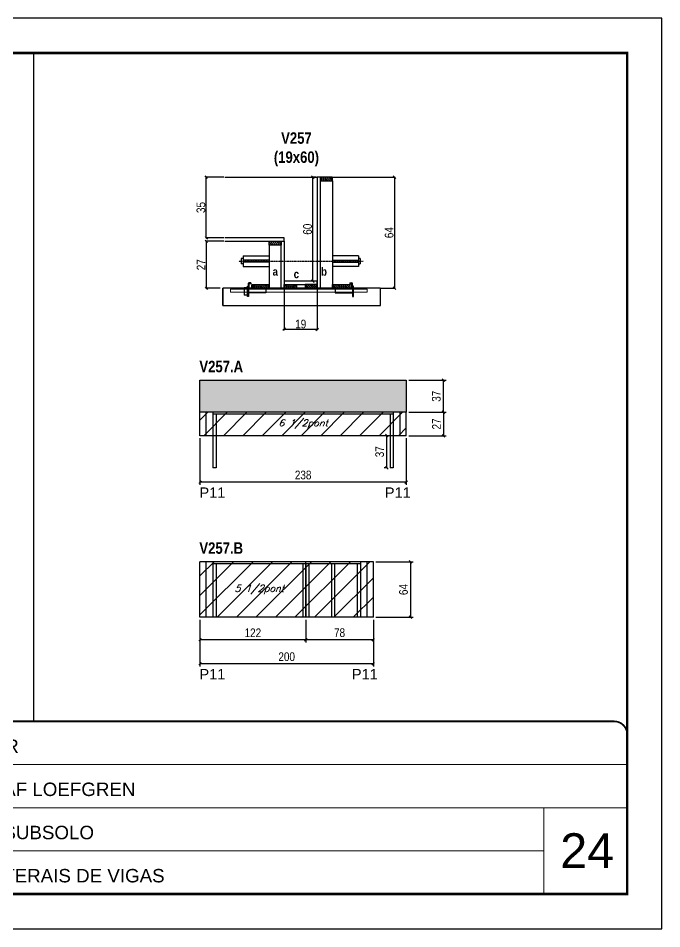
# Model space of a CAD drawing. Extents: x 3309 to 9590, y -2522 to 15424.
# Drawn here: x 8820 to 9563, y 7815 to 8865 of the extents above; entities that cross this region are included whole.
import ezdxf

# ---------------------------------------------------------------- set-up
doc = ezdxf.new("R2010")
doc.units = 0
for name, pattern in [('CONTINUO', [0]), ('DASHED', [0.75, 0.5, -0.25]), ('HIDDEN', [0.375, 0.25, -0.125])]:
    doc.linetypes.add(name, pattern=pattern)
for name, color, linetype in [('5', 5, 'Continuous'), ('barrote', 251, 'Continuous'), ('COTA', 241, 'Continuous'), ('detalhes', 4, 'Continuous'), ('NOMENCLATURA', 7, 'Continuous'), ('Painéis', 200, 'Continuous'), ('presilha', 1, 'Continuous'), ('SARR_2.2x10', 60, 'Continuous'), ('SARR_2.2x7', 40, 'Continuous'), ('SARR_3.5x7', 81, 'Continuous'), ('TENSOR', 3, 'Continuous'), ('texto', 7, 'Continuous')]:
    doc.layers.add(name, color=color, linetype=linetype)
for name, color, linetype, lineweight in [('CARIMBO', 255, 'Continuous', 9), ('CONCRETO', 251, 'Continuous', 25), ('Folhas', 255, 'Continuous', 9), ('Hachura', 251, 'Continuous', 9), ('SARRAFO DE PRESSAO', 251, 'DASHED', 9), ('SCO-___-LAJ', 2, 'Continuous', 0)]:
    doc.layers.add(name, color=color, linetype=linetype, lineweight=lineweight)
doc.layers.add('Laje_Perimetro', color=7, linetype='Continuous', plot=False)
doc.styles.add('ARIAL', font='arial.ttf')
doc.styles.add('COTA TECNICA', font='techl___.ttf', dxfattribs={"height": 10})
doc.styles.add('COTA TECNICA 2X', font='techl___.ttf', dxfattribs={"height": 10})
doc.styles.add('Romans', font='romans.shx')
doc.styles.get("Standard").update_dxf_attribs({"font": 'arial.ttf'})
doc.styles.add('TECNICA', font='techb___.ttf', dxfattribs={"height": 10})
doc.styles.add('Tecnologia', font='')
doc.styles.get('Tecnologia').set_extended_font_data('Forgotten Futurist')
doc.dimstyles.new('PAINEL', dxfattribs={"dimtxt": 10, "dimasz": 3, "dimexe": 3, "dimexo": 3, "dimgap": 3, "dimtad": 1, "dimdec": 1, "dimzin": 12, "dimdsep": 46, "dimtxsty": 'COTA TECNICA', "dimblk1": 'OBLIQUE', "dimblk2": 'OBLIQUE', "dimsah": 1, "dimcen": 0.9, "dimclrd": 4, "dimclre": 4, "dimclrt": 240, "dimadec": 1, "dimazin": 3, "dimtfac": 1, "dimtdec": 1, "dimtmove": 0, "dimatfit": 3, "dimfxl": 1, "dimtolj": 1, "dimtzin": 12, "dimarcsym": 0})
doc.dimstyles.new('SECAO', dxfattribs={"dimscale": 0.333333, "dimtxt": 5, "dimasz": 9, "dimexe": 3, "dimexo": 3, "dimgap": 3, "dimtad": 1, "dimdec": 1, "dimlfac": 0.5, "dimzin": 12, "dimdsep": 46, "dimtxsty": 'COTA TECNICA 2X', "dimblk1": 'OBLIQUE', "dimblk2": 'OBLIQUE', "dimsah": 1, "dimcen": 0.9, "dimclrd": 4, "dimclre": 4, "dimclrt": 240, "dimadec": 1, "dimazin": 3, "dimtfac": 1, "dimtdec": 1, "dimtmove": 0, "dimatfit": 3, "dimfxl": 1, "dimtolj": 1, "dimtzin": 12, "dimarcsym": 0})
pattern_1 = [(135, (42362.8741, -114958.4638), (-1.122532015, -1.122532015), [])]

# ---------------------------------------------------------------- blocks, each defined once
blk = doc.blocks.new('9999999999')
at = {"color": 30, "linetype": 'CONTINUO'}
for p, q in [((98564.6, 34230.2), (98564.6, 34429.4)), ((98564.6, 34379.6), (99584, 34379.6)), ((98564.6, 34329.8), (99488, 34329.8)), ((99584, 34329.8), (99488, 34329.8)), ((99488, 34329.8), (99488, 34230.2)), ((98564.6, 34280), (99488, 34280))]:
    blk.add_line(p, q, dxfattribs=at)
at = {"color": 30, "linetype": 'CONTINUO', "const_width": 2}
blk.add_lwpolyline([(99584, 34230.2), (99584, 34414.4, 0.414214), (99569, 34429.4), (98229, 34429.4, 0.414214), (98214, 34414.4), (98214, 34245.2, 0.414214), (98229, 34230.2), (99584, 34230.2)], format="xyb", dxfattribs=at)
at = {"layer": 'Folhas'}
blk.add_lwpolyline([(98139, 34190.2), (99624, 34190.2), (99624, 35240.2), (98139, 35240.2)], close=True, dxfattribs=at)
at = {"layer": 'Folhas', "color": 30, "const_width": 3}
blk.add_lwpolyline([(98214, 34230.2), (99584, 34230.2), (99584, 35200.2), (98214, 35200.2)], close=True, dxfattribs=at)
at = {"color": 7, "linetype": 'Continuous', "ltscale": 5, "style": 'ARIAL'}
for s, height, p in [('SKR', 15.48, (98837.7, 34393.1)), ('LEAF LOEFGREN', 15.483, (98837.7, 34343.3)), ('3° SUBSOLO', 15.48, (98837.7, 34293.5)), ('NOVA SISTEMAS CONSTRUTIVOS', 11.059, (98263.2, 34267.2)), ('LATERAIS DE VIGAS', 15.483, (98837.7, 34243.7))]:
    blk.add_text(s, height=height, dxfattribs=at).set_placement(p)
at = {"layer": 'Folhas', "color": 7, "style": 'Tecnologia', "width": 1.5}
for s, p in [('CLIENTE:', (98573.7, 34397.2)), ('OBRA:', (98573.7, 34347.3)), ('PAVIMENTO:', (98573.7, 34297.5)), ('PROJETO:', (98573.7, 34247.7))]:
    blk.add_text(s, height=14, dxfattribs=at).set_placement(p)
blk = doc.blocks.new('_Oblique')
at = {"color": 0, "linetype": 'ByBlock', "lineweight": -2}
blk.add_line((-0.5, -0.5), (0.5, 0.5), dxfattribs=at)
blk = doc.blocks.new('*D752')
at = {"layer": 'COTA', "color": 4, "lineweight": -2, "transparency": 16777216}
for p, q in [((9127.3, 8552.7), (9127.3, 8505.2)), ((9165.3, 8552.7), (9165.3, 8505.2)), ((9165.3, 8506.2), (9127.3, 8506.2))]:
    blk.add_line(p, q, dxfattribs=at)
at = {"layer": 'Defpoints', "color": 0, "transparency": 16777216}
for p in [(9127.3, 8553.7), (9165.3, 8553.7), (9127.3, 8506.2)]:
    blk.add_point(p, dxfattribs=at)
at = {"layer": 'COTA', "color": 4, "lineweight": -2, "transparency": 16777216, "xscale": 3, "yscale": 3, "zscale": 3, "rotation": 180}
blk.add_blockref('_Oblique', (9127.3, 8506.2), dxfattribs=at)
at = {"layer": 'COTA', "color": 4, "lineweight": -2, "transparency": 16777216, "xscale": 3, "yscale": 3, "zscale": 3}
blk.add_blockref('_Oblique', (9165.3, 8506.2), dxfattribs=at)
at = {"layer": 'COTA', "color": 240, "transparency": 16777216, "insert": (9146.3, 8512.3), "char_height": 10, "attachment_point": 5, "style": 'COTA TECNICA 2X'}
blk.add_mtext('\\A1;19', dxfattribs=at)
blk = doc.blocks.new('PRESILHA METÁLICA 1')
at = {"layer": 'presilha'}
for p, q in [((7.5, 10.6), (7.5, 19.9)), ((12, 21), (8.6, 21)), ((9, 11.6), (9, 18.9)), ((12, 19.5), (9.6, 19.5)), ((12, 21), (12, 19.5)), ((0, 13), (6, 13)), ((0, 13), (0, 0)), ((6, 0), (0, 0)), ((6, 15.5), (7.5, 15.5)), ((6, -2.5), (6, 15.5)), ((6, 13), (6, 0)), ((7.5, 15.5), (7.5, -2.5)), ((37.5, 4.1), (7.5, 4.1)), ((37.5, 11), (9.6, 11)), ((37.5, 11), (37.5, 4.1)), ((7.5, -2.5), (6, -2.5))]:
    blk.add_line(p, q, dxfattribs=at)
for centre, radius, start, end in [((8.6, 19.9), 1.14, 90, 180), ((9.6, 18.9), 0.57, 90, 180), ((9.6, 11.6), 0.57, 180, 270)]:
    blk.add_arc(centre, radius, start, end, dxfattribs=at)
blk = doc.blocks.new('PRESILHA METÁLICA 2')
at = {"layer": 'presilha'}
for p, q in [((-5.2, 23.5), (-5.2, 22)), ((-5.2, 23.5), (-1.9, 23.5)), ((-5.2, 22), (-2.8, 22)), ((-2.2, 14.1), (-2.2, 21.4)), ((0.8, 18), (-0.8, 18)), ((-0.8, 18), (-0.8, 0)), ((-0.8, 14.6), (-0.8, 22.4)), ((0.8, 0), (0.8, 18)), ((-30.8, 13.5), (-30.8, 6.6)), ((-30.8, 13.5), (-2.8, 13.5)), ((-30.8, 6.6), (-0.8, 6.6)), ((-0.8, 0), (0.8, 0))]:
    blk.add_line(p, q, dxfattribs=at)
for centre, radius, start, end in [((-2.8, 21.4), 0.57, 0, 90), ((-1.9, 22.4), 1.14, 0, 90), ((-2.8, 14.1), 0.57, 270, 0)]:
    blk.add_arc(centre, radius, start, end, dxfattribs=at)
blk = doc.blocks.new('*D753')
at = {"layer": 'COTA', "color": 4, "lineweight": -2, "transparency": 16777216}
for p, q in [((9183.9, 8681.7), (9255.4, 8681.7)), ((9254.4, 8681.7), (9254.4, 8553.7)), ((9239.1, 8553.7), (9255.4, 8553.7))]:
    blk.add_line(p, q, dxfattribs=at)
at = {"layer": 'Defpoints', "color": 0, "transparency": 16777216}
for p in [(9182.9, 8681.7), (9238.1, 8553.7), (9254.4, 8553.7)]:
    blk.add_point(p, dxfattribs=at)
at = {"layer": 'COTA', "color": 4, "lineweight": -2, "transparency": 16777216, "xscale": 3, "yscale": 3, "zscale": 3}
for p, rotation in [((9254.4, 8681.7), 90), ((9254.4, 8553.7), 270)]:
    blk.add_blockref('_Oblique', p, dxfattribs=dict(at, rotation=rotation))
at = {"layer": 'COTA', "color": 240, "transparency": 16777216, "insert": (9248.3, 8617.7), "char_height": 10, "attachment_point": 5, "rotation": 90, "style": 'COTA TECNICA 2X'}
blk.add_mtext('\\A1;64', dxfattribs=at)
blk = doc.blocks.new('*D754')
at = {"layer": 'COTA', "color": 4, "lineweight": -2, "transparency": 16777216}
for p, q in [((9057.6, 8607.7), (9036.4, 8607.7)), ((9037.4, 8607.7), (9037.4, 8553.7)), ((9053.5, 8553.7), (9036.4, 8553.7))]:
    blk.add_line(p, q, dxfattribs=at)
at = {"layer": 'Defpoints', "color": 0, "transparency": 16777216}
for p in [(9058.6, 8607.7), (9037.4, 8553.7), (9054.5, 8553.7)]:
    blk.add_point(p, dxfattribs=at)
at = {"layer": 'COTA', "color": 4, "lineweight": -2, "transparency": 16777216, "xscale": 3, "yscale": 3, "zscale": 3}
for p, rotation in [((9037.4, 8607.7), 90), ((9037.4, 8553.7), 270)]:
    blk.add_blockref('_Oblique', p, dxfattribs=dict(at, rotation=rotation))
at = {"layer": 'COTA', "color": 240, "transparency": 16777216, "insert": (9031.3, 8580.7), "char_height": 10, "attachment_point": 5, "rotation": 90, "style": 'COTA TECNICA 2X'}
blk.add_mtext('\\A1;27', dxfattribs=at)
blk = doc.blocks.new('*D755')
at = {"layer": 'COTA', "color": 4, "lineweight": -2, "transparency": 16777216}
for p, q in [((9164.3, 8681.7), (9159.3, 8681.7)), ((9160.3, 8561.7), (9160.3, 8681.7)), ((9164.3, 8561.7), (9159.3, 8561.7))]:
    blk.add_line(p, q, dxfattribs=at)
at = {"layer": 'Defpoints', "color": 0, "transparency": 16777216}
for p in [(9160.3, 8681.7), (9165.3, 8681.7), (9165.3, 8561.7)]:
    blk.add_point(p, dxfattribs=at)
at = {"layer": 'COTA', "color": 4, "lineweight": -2, "transparency": 16777216, "xscale": 3, "yscale": 3, "zscale": 3}
for p, rotation in [((9160.3, 8681.7), 90), ((9160.3, 8561.7), 270)]:
    blk.add_blockref('_Oblique', p, dxfattribs=dict(at, rotation=rotation))
at = {"layer": 'COTA', "color": 240, "transparency": 16777216, "insert": (9154.2, 8621.7), "char_height": 10, "attachment_point": 5, "rotation": 90, "style": 'COTA TECNICA 2X'}
blk.add_mtext('\\A1;60', dxfattribs=at)
blk = doc.blocks.new('*D756')
at = {"layer": 'COTA', "color": 4, "lineweight": -2, "transparency": 16777216}
for p, q in [((9057.6, 8681.7), (9036.4, 8681.7)), ((9037.4, 8611.7), (9037.4, 8681.7)), ((9057.6, 8611.7), (9036.4, 8611.7))]:
    blk.add_line(p, q, dxfattribs=at)
at = {"layer": 'Defpoints', "color": 0, "transparency": 16777216}
for p in [(9037.4, 8681.7), (9058.6, 8681.7), (9058.6, 8611.7)]:
    blk.add_point(p, dxfattribs=at)
at = {"layer": 'COTA', "color": 4, "lineweight": -2, "transparency": 16777216, "xscale": 3, "yscale": 3, "zscale": 3}
for p, rotation in [((9037.4, 8681.7), 90), ((9037.4, 8611.7), 270)]:
    blk.add_blockref('_Oblique', p, dxfattribs=dict(at, rotation=rotation))
at = {"layer": 'COTA', "color": 240, "transparency": 16777216, "insert": (9031.2, 8646.7), "char_height": 10, "attachment_point": 5, "rotation": 90, "style": 'COTA TECNICA 2X'}
blk.add_mtext('\\A1;35', dxfattribs=at)
blk = doc.blocks.new('*D759')
at = {"layer": 'COTA', "color": 4, "linetype": 'ByBlock', "lineweight": -2, "transparency": 16777216}
for p, q in [((9030.1, 8380.6), (9030.1, 8326.9)), ((9268.1, 8380.6), (9268.1, 8326.9)), ((9268.1, 8329.9), (9030.1, 8329.9))]:
    blk.add_line(p, q, dxfattribs=at)
at = {"layer": 'Defpoints', "color": 0, "linetype": 'ByBlock', "transparency": 16777216}
for p in [(9030.1, 8383.6), (9268.1, 8383.6), (9030.1, 8329.9)]:
    blk.add_point(p, dxfattribs=at)
at = {"layer": 'COTA', "color": 4, "linetype": 'ByBlock', "lineweight": -2, "transparency": 16777216, "xscale": 3, "yscale": 3, "zscale": 3, "rotation": 180}
blk.add_blockref('_Oblique', (9030.1, 8329.9), dxfattribs=at)
at = {"layer": 'COTA', "color": 4, "linetype": 'ByBlock', "lineweight": -2, "transparency": 16777216, "xscale": 3, "yscale": 3, "zscale": 3}
blk.add_blockref('_Oblique', (9268.1, 8329.9), dxfattribs=at)
at = {"layer": 'COTA', "color": 240, "linetype": 'ByBlock', "transparency": 16777216, "insert": (9149.1, 8338.2), "char_height": 10, "attachment_point": 5, "style": 'COTA TECNICA'}
blk.add_mtext('\\A1;238', dxfattribs=at)
blk = doc.blocks.new('*D760')
at = {"layer": 'COTA', "color": 4, "lineweight": -2, "transparency": 16777216}
for p, q in [((9271.1, 8410.6), (9314, 8410.6)), ((9311, 8410.6), (9311, 8383.6)), ((9271.1, 8383.6), (9314, 8383.6))]:
    blk.add_line(p, q, dxfattribs=at)
at = {"layer": 'Defpoints', "color": 0, "transparency": 16777216}
for p in [(9268.1, 8410.6), (9268.1, 8383.6), (9311, 8383.6)]:
    blk.add_point(p, dxfattribs=at)
at = {"layer": 'COTA', "color": 4, "lineweight": -2, "transparency": 16777216, "xscale": 3, "yscale": 3, "zscale": 3}
for p, rotation in [((9311, 8410.6), 90), ((9311, 8383.6), 270)]:
    blk.add_blockref('_Oblique', p, dxfattribs=dict(at, rotation=rotation))
at = {"layer": 'COTA', "color": 240, "transparency": 16777216, "insert": (9302.9, 8397.1), "char_height": 10, "attachment_point": 5, "rotation": 90, "style": 'COTA TECNICA'}
blk.add_mtext('\\A1;27', dxfattribs=at)
blk = doc.blocks.new('*D757')
at = {"layer": 'COTA', "color": 4, "linetype": 'ByBlock', "lineweight": -2, "transparency": 16777216}
for p, q in [((9152.1, 8171.2), (9152.1, 8145.3)), ((9230.1, 8171.2), (9230.1, 8145.3)), ((9230.1, 8148.3), (9152.1, 8148.3))]:
    blk.add_line(p, q, dxfattribs=at)
at = {"layer": 'Defpoints', "color": 0, "linetype": 'ByBlock', "transparency": 16777216}
for p in [(9152.1, 8174.2), (9230.1, 8174.2), (9152.1, 8148.3)]:
    blk.add_point(p, dxfattribs=at)
at = {"layer": 'COTA', "color": 4, "linetype": 'ByBlock', "lineweight": -2, "transparency": 16777216, "xscale": 3, "yscale": 3, "zscale": 3, "rotation": 180}
blk.add_blockref('_Oblique', (9152.1, 8148.3), dxfattribs=at)
at = {"layer": 'COTA', "color": 4, "linetype": 'ByBlock', "lineweight": -2, "transparency": 16777216, "xscale": 3, "yscale": 3, "zscale": 3}
blk.add_blockref('_Oblique', (9230.1, 8148.3), dxfattribs=at)
at = {"layer": 'COTA', "color": 240, "linetype": 'ByBlock', "transparency": 16777216, "insert": (9191.1, 8156.4), "char_height": 10, "attachment_point": 5, "style": 'COTA TECNICA'}
blk.add_mtext('\\A1;78', dxfattribs=at)
blk = doc.blocks.new('*D758')
at = {"layer": 'COTA', "color": 4, "linetype": 'ByBlock', "lineweight": -2, "transparency": 16777216}
for p, q in [((9030.1, 8171.2), (9030.1, 8145.3)), ((9152.1, 8171.2), (9152.1, 8145.3)), ((9152.1, 8148.3), (9030.1, 8148.3))]:
    blk.add_line(p, q, dxfattribs=at)
at = {"layer": 'Defpoints', "color": 0, "linetype": 'ByBlock', "transparency": 16777216}
for p in [(9030.1, 8174.2), (9152.1, 8174.2), (9030.1, 8148.3)]:
    blk.add_point(p, dxfattribs=at)
at = {"layer": 'COTA', "color": 4, "linetype": 'ByBlock', "lineweight": -2, "transparency": 16777216, "xscale": 3, "yscale": 3, "zscale": 3, "rotation": 180}
blk.add_blockref('_Oblique', (9030.1, 8148.3), dxfattribs=at)
at = {"layer": 'COTA', "color": 4, "linetype": 'ByBlock', "lineweight": -2, "transparency": 16777216, "xscale": 3, "yscale": 3, "zscale": 3}
blk.add_blockref('_Oblique', (9152.1, 8148.3), dxfattribs=at)
at = {"layer": 'COTA', "color": 240, "linetype": 'ByBlock', "transparency": 16777216, "insert": (9091.1, 8156.3), "char_height": 10, "attachment_point": 5, "style": 'COTA TECNICA'}
blk.add_mtext('\\A1;122', dxfattribs=at)
blk = doc.blocks.new('*D761')
at = {"layer": 'COTA', "color": 4, "linetype": 'ByBlock', "lineweight": -2, "transparency": 16777216}
for p, q in [((9030.1, 8171.2), (9030.1, 8117.6)), ((9230.1, 8171.2), (9230.1, 8117.6)), ((9230.1, 8120.6), (9030.1, 8120.6))]:
    blk.add_line(p, q, dxfattribs=at)
at = {"layer": 'Defpoints', "color": 0, "linetype": 'ByBlock', "transparency": 16777216}
for p in [(9030.1, 8174.2), (9230.1, 8174.2), (9030.1, 8120.6)]:
    blk.add_point(p, dxfattribs=at)
at = {"layer": 'COTA', "color": 4, "linetype": 'ByBlock', "lineweight": -2, "transparency": 16777216, "xscale": 3, "yscale": 3, "zscale": 3, "rotation": 180}
blk.add_blockref('_Oblique', (9030.1, 8120.6), dxfattribs=at)
at = {"layer": 'COTA', "color": 4, "linetype": 'ByBlock', "lineweight": -2, "transparency": 16777216, "xscale": 3, "yscale": 3, "zscale": 3}
blk.add_blockref('_Oblique', (9230.1, 8120.6), dxfattribs=at)
at = {"layer": 'COTA', "color": 240, "linetype": 'ByBlock', "transparency": 16777216, "insert": (9130.1, 8128.7), "char_height": 10, "attachment_point": 5, "style": 'COTA TECNICA'}
blk.add_mtext('\\A1;200', dxfattribs=at)
blk = doc.blocks.new('*D762')
at = {"layer": 'COTA', "color": 4, "lineweight": -2, "transparency": 16777216}
for p, q in [((9233.1, 8238.2), (9276, 8238.2)), ((9273, 8238.2), (9273, 8174.2)), ((9233.1, 8174.2), (9276, 8174.2))]:
    blk.add_line(p, q, dxfattribs=at)
at = {"layer": 'Defpoints', "color": 0, "transparency": 16777216}
for p in [(9230.1, 8238.2), (9230.1, 8174.2), (9273, 8174.2)]:
    blk.add_point(p, dxfattribs=at)
at = {"layer": 'COTA', "color": 4, "lineweight": -2, "transparency": 16777216, "xscale": 3, "yscale": 3, "zscale": 3}
for p, rotation in [((9273, 8238.2), 90), ((9273, 8174.2), 270)]:
    blk.add_blockref('_Oblique', p, dxfattribs=dict(at, rotation=rotation))
at = {"layer": 'COTA', "color": 240, "transparency": 16777216, "insert": (9264.9, 8206.2), "char_height": 10, "attachment_point": 5, "rotation": 90, "style": 'COTA TECNICA'}
blk.add_mtext('\\A1;64', dxfattribs=at)
blk = doc.blocks.new('*D763')
at = {"layer": 'COTA', "color": 4, "lineweight": -2, "transparency": 16777216}
for p, q in [((9271.1, 8447.6), (9314, 8447.6)), ((9311, 8410.6), (9311, 8447.6)), ((9271.1, 8410.6), (9314, 8410.6))]:
    blk.add_line(p, q, dxfattribs=at)
at = {"layer": 'Defpoints', "color": 0, "transparency": 16777216}
for p in [(9268.1, 8447.6), (9311, 8447.6), (9268.1, 8410.6)]:
    blk.add_point(p, dxfattribs=at)
at = {"layer": 'COTA', "color": 4, "lineweight": -2, "transparency": 16777216, "xscale": 3, "yscale": 3, "zscale": 3}
for p, rotation in [((9311, 8447.6), 90), ((9311, 8410.6), 270)]:
    blk.add_blockref('_Oblique', p, dxfattribs=dict(at, rotation=rotation))
at = {"layer": 'COTA', "color": 240, "transparency": 16777216, "insert": (9302.8, 8429.1), "char_height": 10, "attachment_point": 5, "rotation": 90, "style": 'COTA TECNICA'}
blk.add_mtext('\\A1;37', dxfattribs=at)
blk = doc.blocks.new('*D764')
at = {"layer": 'COTA', "color": 4, "lineweight": -2, "transparency": 16777216}
for p, q in [((9246.6, 8383.6), (9242.6, 8383.6)), ((9245.6, 8346.6), (9245.6, 8383.6)), ((9246.6, 8346.6), (9242.6, 8346.6))]:
    blk.add_line(p, q, dxfattribs=at)
at = {"layer": 'Defpoints', "color": 0, "transparency": 16777216}
for p in [(9245.6, 8383.6), (9249.6, 8383.6), (9249.6, 8346.6)]:
    blk.add_point(p, dxfattribs=at)
at = {"layer": 'COTA', "color": 4, "lineweight": -2, "transparency": 16777216, "xscale": 3, "yscale": 3, "zscale": 3}
for p, rotation in [((9245.6, 8383.6), 90), ((9245.6, 8346.6), 270)]:
    blk.add_blockref('_Oblique', p, dxfattribs=dict(at, rotation=rotation))
at = {"layer": 'COTA', "color": 240, "transparency": 16777216, "insert": (9237.4, 8365.1), "char_height": 10, "attachment_point": 5, "rotation": 90, "style": 'COTA TECNICA'}
blk.add_mtext('\\A1;37', dxfattribs=at)

msp = doc.modelspace()

# ---------------------------------------------------------------- hatches: boundary and pattern name
at = {"layer": 'COTA'}
h = msp.add_hatch(dxfattribs=at)
h.set_pattern_fill('AR-CONC', color=256, scale=0.03)
h.set_pattern_definition([(50, (2972.246, -2297.15), (5.46554, -0.4781726), [0.5715, -6.2865]), (355, (2972.246, -2297.15), (-1.0573026, 5.7317054), [0.4572, -5.0292175]), (100.451445, (2972.701, -2297.19), (4.4082374, 5.2535326), [0.4857003, -5.3427073]), (46.1842, (2972.246, -2295.626), (8.1323712, -1.26127), [0.85725, -9.42975]), (96.63556, (2972.9235, -2295.731), (7.122124, 7.4227837), [0.7285507, -8.014068]), (351.18415, (2972.246, -2295.626), (7.122124, 7.422784), [0.685799, -7.543792]), (21, (2973.008, -2296.007), (4.5484317, -3.067956), [0.5715, -6.2865]), (326, (2973.008, -2296.007), (1.8540609, 5.525639), [0.4572, -5.0292]), (71.451445, (2973.387, -2296.263), (6.4024926, 2.457683), [0.4857003, -5.3426981]), (37.5, (2972.2458, -2297.1502), (0.0926581, 2.53665117), [0, -4.96824, 0, -5.1054, 0, -5.04825]), (7.5, (2972.2458, -2297.1502), (2.0045899, 3.00541724), [0, -2.91084, 0, -4.85394, 0, -1.92405]), (327.5, (2970.5465, -2297.1502), (4.06771786, -0.17186232), [0, -1.905, 0, -5.9436, 0, -7.8867]), (317.5, (2969.7845, -2297.1502), (4.4438754, 0.7627947), [0, -2.4765, 0, -3.94716, 0, -5.6007])])
h.paths.add_polyline_path([(9030.1, 8447.56), (9030.1, 8410.56), (9268.1, 8410.56), (9268.1, 8447.56)])
at = {"layer": 'Hachura', "linetype": 'ByBlock'}
h = msp.add_hatch(dxfattribs=at)
h.set_pattern_fill('ANSI31', color=256, scale=5)
h.paths.add_polyline_path([(9268.1, 8383.56), (9268.1, 8410.56), (9030.1, 8410.56), (9030.1, 8383.56)])
h.paths.add_polyline_path([(9230.1, 8174.2), (9230.1, 8238.2), (9152.1, 8238.2), (9152.1, 8174.2)])
h.paths.add_polyline_path([(9030.1, 8238.2), (9030.1, 8174.2), (9152.1, 8174.2), (9152.1, 8238.2)])
at = {"layer": 'SARR_2.2x10'}
h = msp.add_hatch(dxfattribs=at)
h.set_pattern_fill('ANSI31', color=256, scale=0.5, angle=90)
h.set_pattern_definition([(135, (42283.2741, -114958.4638), (-1.122532015, -1.122532015), [])])
h.paths.add_polyline_path([(9089.74, 8558.11), (9089.74, 8553.71), (9109.74, 8553.71), (9109.74, 8558.11)])
h = msp.add_hatch(dxfattribs=at)
h.set_pattern_fill('ANSI31', color=256, scale=0.5, angle=90)
h.set_pattern_definition([(135, (42376.4741, -114958.4638), (-1.122532015, -1.122532015), [])])
h.paths.add_polyline_path([(9182.94, 8558.11), (9182.94, 8553.71), (9202.94, 8553.71), (9202.94, 8558.11)])
at = {"layer": 'SARR_2.2x7'}
h = msp.add_hatch(dxfattribs=at)
h.set_pattern_fill('ANSI31', color=256, scale=0.5, angle=90)
h.set_pattern_definition([(135, (42297.2741, -114834.8638), (-1.122532015, -1.122532015), [])])
h.paths.add_polyline_path([(9168.94, 8681.71), (9168.94, 8677.31), (9182.94, 8677.31), (9182.94, 8681.71)])
h = msp.add_hatch(dxfattribs=at)
h.set_pattern_fill('ANSI31', color=256, scale=0.5, angle=90)
h.set_pattern_definition([(135, (42277.2741, -114908.8638), (-1.122532015, -1.122532015), [])])
h.paths.add_polyline_path([(9123.74, 8607.71), (9123.74, 8603.31), (9109.74, 8603.31), (9109.74, 8607.71)])
h = msp.add_hatch(dxfattribs=at)
h.set_pattern_fill('ANSI31', color=256, scale=0.5, angle=90)
h.set_pattern_definition(pattern_1)
h.paths.add_polyline_path([(9141.34, 8553.71), (9141.34, 8558.11), (9127.34, 8558.11), (9127.34, 8553.71)])
h = msp.add_hatch(dxfattribs=at)
h.set_pattern_fill('ANSI31', color=256, scale=0.5, angle=90)
h.set_pattern_definition(pattern_1)
h.paths.add_polyline_path([(9151.34, 8558.11), (9151.34, 8553.71), (9165.34, 8553.71), (9165.34, 8558.11)])

# ---------------------------------------------------------------- linework, layer by layer
at = {"ltscale": 3}
for p, q in [((9079.74, 8590.85), (9079.74, 8578.85)), ((9079.74, 8590.85), (9109.74, 8590.85)), ((9212.94, 8590.85), (9182.94, 8590.85)), ((9212.94, 8590.85), (9212.94, 8578.85)), ((9077.74, 8587.85), (9077.74, 8581.85)), ((9079.74, 8587.85), (9077.74, 8587.85)), ((9079.74, 8581.85), (9077.74, 8581.85)), ((9109.74, 8585.85), (9079.74, 8585.85)), ((9109.74, 8583.85), (9079.74, 8583.85)), ((9079.74, 8578.85), (9109.74, 8578.85)), ((9182.94, 8585.85), (9212.94, 8585.85)), ((9182.94, 8583.85), (9212.94, 8583.85)), ((9212.94, 8578.85), (9182.94, 8578.85)), ((9214.94, 8587.85), (9212.94, 8587.85)), ((9212.94, 8581.85), (9214.94, 8581.85)), ((9214.94, 8587.85), (9214.94, 8581.85))]:
    msp.add_line(p, q, dxfattribs=at)
at = {"layer": 'barrote'}
msp.add_lwpolyline([(9056.28, 8533.71), (9238.2, 8533.71), (9238.2, 8553.71), (9056.28, 8553.71)], close=True, dxfattribs=at)
at = {"layer": 'CONCRETO', "linetype": 'Continuous'}
msp.add_line((9058.64, 8681.71), (9165.34, 8681.71), dxfattribs=at)
at = {"layer": 'COTA'}
for p, q in [((8837.87, 8824.98), (8837.87, 8054.23)), ((9030.1, 8410.56), (9030.1, 8447.56)), ((9030.1, 8447.56), (9268.1, 8447.56)), ((9268.1, 8447.56), (9268.1, 8410.56)), ((9048.6, 8346.56), (9045.1, 8346.56)), ((9253.1, 8346.56), (9249.6, 8346.56))]:
    msp.add_line(p, q, dxfattribs=at)
at = {"layer": 'detalhes', "color": 250}
msp.add_line((9056.28, 8533.71), (9056.28, 8553.71), dxfattribs=at)
at = {"layer": 'Laje_Perimetro'}
msp.add_lwpolyline([(9562.87, 8864.98), (8077.87, 8864.98), (8077.87, 7814.98), (9562.87, 7814.98)], close=True, dxfattribs=at)
at = {"layer": 'Painéis', "linetype": 'ByBlock'}
for p, q in [((9268.1, 8410.56), (9030.1, 8410.56)), ((9030.1, 8383.56), (9030.1, 8410.56)), ((9268.1, 8383.56), (9268.1, 8410.56)), ((9268.1, 8383.56), (9030.1, 8383.56)), ((9230.1, 8238.2), (9030.1, 8238.2)), ((9030.1, 8174.2), (9030.1, 8238.2)), ((9152.1, 8174.2), (9152.1, 8238.2)), ((9230.1, 8174.2), (9230.1, 8238.2)), ((9230.1, 8174.2), (9030.1, 8174.2))]:
    msp.add_line(p, q, dxfattribs=at)
at = {"layer": 'Painéis', "linetype": 'Continuous'}
for points in [[(9168.94, 8553.71), (9168.94, 8681.71), (9165.34, 8681.71), (9165.34, 8553.71)], [(9123.74, 8553.71), (9123.74, 8607.71), (9127.34, 8607.71), (9127.34, 8553.71)], [(9165.34, 8561.71), (9127.34, 8561.71), (9127.34, 8558.11), (9165.34, 8558.11)]]:
    msp.add_lwpolyline(points, close=True, dxfattribs=at)
at = {"layer": 'Painéis', "linetype": 'Continuous', "elevation": 0}
msp.add_lwpolyline([(9058.64, 8607.71), (9127.34, 8607.71), (9127.34, 8611.71), (9058.64, 8611.71)], dxfattribs=at)
at = {"layer": 'SARR_2.2x10'}
for points in [[(9089.74, 8558.11), (9109.74, 8558.11), (9109.74, 8553.71), (9089.74, 8553.71)], [(9182.94, 8558.11), (9202.94, 8558.11), (9202.94, 8553.71), (9182.94, 8553.71)]]:
    msp.add_lwpolyline(points, close=True, dxfattribs=at)
at = {"layer": 'SARR_2.2x7', "linetype": 'Continuous'}
for p, q in [((9037.1, 8383.56), (9037.1, 8410.56)), ((9261.1, 8383.56), (9261.1, 8410.56)), ((9253.1, 8408.36), (9045.1, 8408.36)), ((9037.1, 8174.2), (9037.1, 8238.2)), ((9152.1, 8236), (9045.1, 8236)), ((9215.1, 8236), (9152.1, 8236)), ((9223.1, 8174.2), (9223.1, 8238.2))]:
    msp.add_line(p, q, dxfattribs=at)
at = {"layer": 'SARR_2.2x7', "elevation": 0}
for points in [[(9182.94, 8681.71), (9168.94, 8681.71), (9168.94, 8677.31), (9182.94, 8677.31)], [(9109.74, 8607.71), (9123.74, 8607.71), (9123.74, 8603.31), (9109.74, 8603.31)]]:
    msp.add_lwpolyline(points, close=True, dxfattribs=at)
at = {"layer": 'SARR_2.2x7'}
for points in [[(9127.34, 8558.11), (9141.34, 8558.11), (9141.34, 8553.71), (9127.34, 8553.71)], [(9165.34, 8558.11), (9151.34, 8558.11), (9151.34, 8553.71), (9165.34, 8553.71)]]:
    msp.add_lwpolyline(points, close=True, dxfattribs=at)
at = {"layer": 'SARR_3.5x7'}
for p, q in [((9045.1, 8410.56), (9045.1, 8346.56)), ((9253.1, 8410.56), (9253.1, 8346.56)), ((9048.6, 8408.36), (9048.6, 8346.56)), ((9249.6, 8408.36), (9249.6, 8346.56)), ((9045.1, 8238.2), (9045.1, 8174.2)), ((9048.6, 8236), (9048.6, 8174.2)), ((9148.6, 8236), (9148.6, 8174.2)), ((9152.1, 8236), (9152.1, 8174.2)), ((9155.6, 8236), (9155.6, 8174.2)), ((9181.86, 8236), (9181.86, 8174.2)), ((9185.36, 8236), (9185.36, 8174.2)), ((9211.6, 8236), (9211.6, 8174.2)), ((9215.1, 8238.2), (9215.1, 8174.2))]:
    msp.add_line(p, q, dxfattribs=at)
for points in [[(9168.94, 8677.31), (9182.94, 8677.31), (9182.94, 8553.71), (9168.94, 8553.71)], [(9123.74, 8603.31), (9109.74, 8603.31), (9109.74, 8553.71), (9123.74, 8553.71)]]:
    msp.add_lwpolyline(points, close=True, dxfattribs=at)
at = {"layer": 'SCO-___-LAJ', "color": 1}
msp.add_lwpolyline([(9065.28, 8552.37), (9223.12, 8552.37), (9223.12, 8549.17), (9065.28, 8549.17)], close=True, dxfattribs=at)
at = {"layer": 'TENSOR', "linetype": 'HIDDEN', "ltscale": 0.5}
msp.add_line((9074.74, 8584.85), (9218.24, 8584.85), dxfattribs=at)

# ---------------------------------------------------------------- block references
at = {"layer": 'presilha', "xscale": 0.6666666666666666, "yscale": 0.6666666666666666, "zscale": 0.6666666666666666}
for name, p in [('PRESILHA METÁLICA 1', (9080.87, 8545.74)), ('PRESILHA METÁLICA 2', (9206.61, 8544.07))]:
    msp.add_blockref(name, p, dxfattribs=at)
at = {"layer": 'SARRAFO DE PRESSAO', "color": 6, "linetype": 'ByBlock'}
msp.add_blockref('9999999999', (-90061.11, -26375.22), dxfattribs=at)

# ---------------------------------------------------------------- texts
at = {"layer": '5', "linetype": 'Continuous'}
for p in [(9029.46, 8311.93), (9243.39, 8311.93), (9029.46, 8102.56), (9205.39, 8102.56)]:
    msp.add_text('P11', height=12, rotation=0.00004, dxfattribs=at).set_placement(p)
at = {"layer": 'CARIMBO', "style": 'ARIAL'}
msp.add_text('24', height=40, dxfattribs=at).set_placement((9445.73, 7885.13))
at = {"layer": 'detalhes', "style": 'TECNICA'}
for s, p in [('a', (9113.86, 8568.1)), ('c', (9138.23, 8565.18)), ('b', (9169.84, 8568.09))]:
    msp.add_text(s, height=9.6, dxfattribs=at).set_placement(p)
at = {"layer": 'NOMENCLATURA', "style": 'TECNICA'}
for s, p in [('V257.A', (9029.38, 8456.75)), ('V257.B', (9029.38, 8247.38))]:
    msp.add_text(s, height=13.2, dxfattribs=at).set_placement(p)
at = {"layer": 'NOMENCLATURA', "insert": (9141.34, 8733.4), "char_height": 13.2, "attachment_point": 2, "style": 'TECNICA'}
msp.add_mtext_dynamic_manual_height_columns('V257\\P(19x60)', width=300.2766, gutter_width=1, heights=[0], dxfattribs=at)
at = {"layer": 'texto', "color": 2, "char_height": 8, "attachment_point": 5, "style": 'Romans'}
for s, insert in [('{\\Q19;\\C256;6 1/2pont}', (9149.1, 8397.06)), ('{\\Q19;\\C256;5 1/2pont}', (9098.6, 8206.2))]:
    msp.add_mtext(s, dxfattribs=dict(at, insert=insert))

# ---------------------------------------------------------------- dimensions: what is measured, and where the dimension line sits
at = {"layer": 'COTA'}
for base, p1, p2, dimstyle, picture, middle in [((9037.42, 8681.71), (9058.64, 8611.71), (9058.64, 8681.71), 'SECAO', '*D756', (9031.2, 8646.71)), ((9160.26, 8681.71), (9165.34, 8561.71), (9165.34, 8681.71), 'SECAO', '*D755', (9154.16, 8621.71)), ((9254.38, 8553.71, 0), (9182.94, 8681.71), (9238.15, 8553.71, 0), 'SECAO', '*D753', (9248.28, 8617.71, 0)), ((9037.42, 8553.71, 0), (9058.64, 8607.71), (9054.52, 8553.71, 0), 'SECAO', '*D754', (9031.34, 8580.71, 0)), ((9310.99, 8447.56), (9268.1, 8410.56), (9268.1, 8447.56), 'PAINEL', '*D763', (9302.77, 8429.06)), ((9310.99, 8383.56), (9268.1, 8410.56), (9268.1, 8383.56), 'PAINEL', '*D760', (9302.91, 8397.06)), ((9245.61, 8383.56), (9249.6, 8346.56), (9249.6, 8383.56), 'PAINEL', '*D764', (9237.39, 8365.06)), ((9272.99, 8174.2), (9230.1, 8238.2), (9230.1, 8174.2), 'PAINEL', '*D762', (9264.88, 8206.2))]:
    dim = msp.add_linear_dim(base=base, p1=p1, p2=p2, angle=90, dimstyle=dimstyle, dxfattribs=at)
    dim.commit()
    dim.dimension.update_dxf_attribs({"geometry": picture, "text_midpoint": middle})
dim = msp.add_linear_dim(base=(9127.34, 8506.23), p1=(9165.34, 8553.71), p2=(9127.34, 8553.71), angle=180, dimstyle='SECAO', dxfattribs=at)
dim.commit()
dim.dimension.update_dxf_attribs({"geometry": '*D752', "text_midpoint": (9146.34, 8506.23), "dimtype": 160})
at = {"layer": 'COTA', "linetype": 'ByBlock'}
for base, p1, p2, picture, middle in [((9030.1, 8329.94), (9268.1, 8383.56), (9030.1, 8383.56), '*D759', (9149.1, 8338.18)), ((9030.1, 8120.57), (9230.1, 8174.2), (9030.1, 8174.2), '*D761', (9130.1, 8128.68)), ((9152.1, 8148.28), (9230.1, 8174.2), (9152.1, 8174.2), '*D757', (9191.1, 8156.38))]:
    dim = msp.add_linear_dim(base=base, p1=p1, p2=p2, angle=180, dimstyle='PAINEL', dxfattribs=at)
    dim.commit()
    dim.dimension.update_dxf_attribs({"geometry": picture, "text_midpoint": middle})
dim = msp.add_linear_dim(base=(9030.1, 8148.28), p1=(9152.1, 8174.2), p2=(9030.1, 8174.2), angle=180, dimstyle='PAINEL', override={"dimtmove": 1}, dxfattribs=at)
dim.commit()
dim.dimension.update_dxf_attribs({"geometry": '*D758', "text_midpoint": (9091.1, 8156.34)})

doc.saveas('drawing.dxf')
